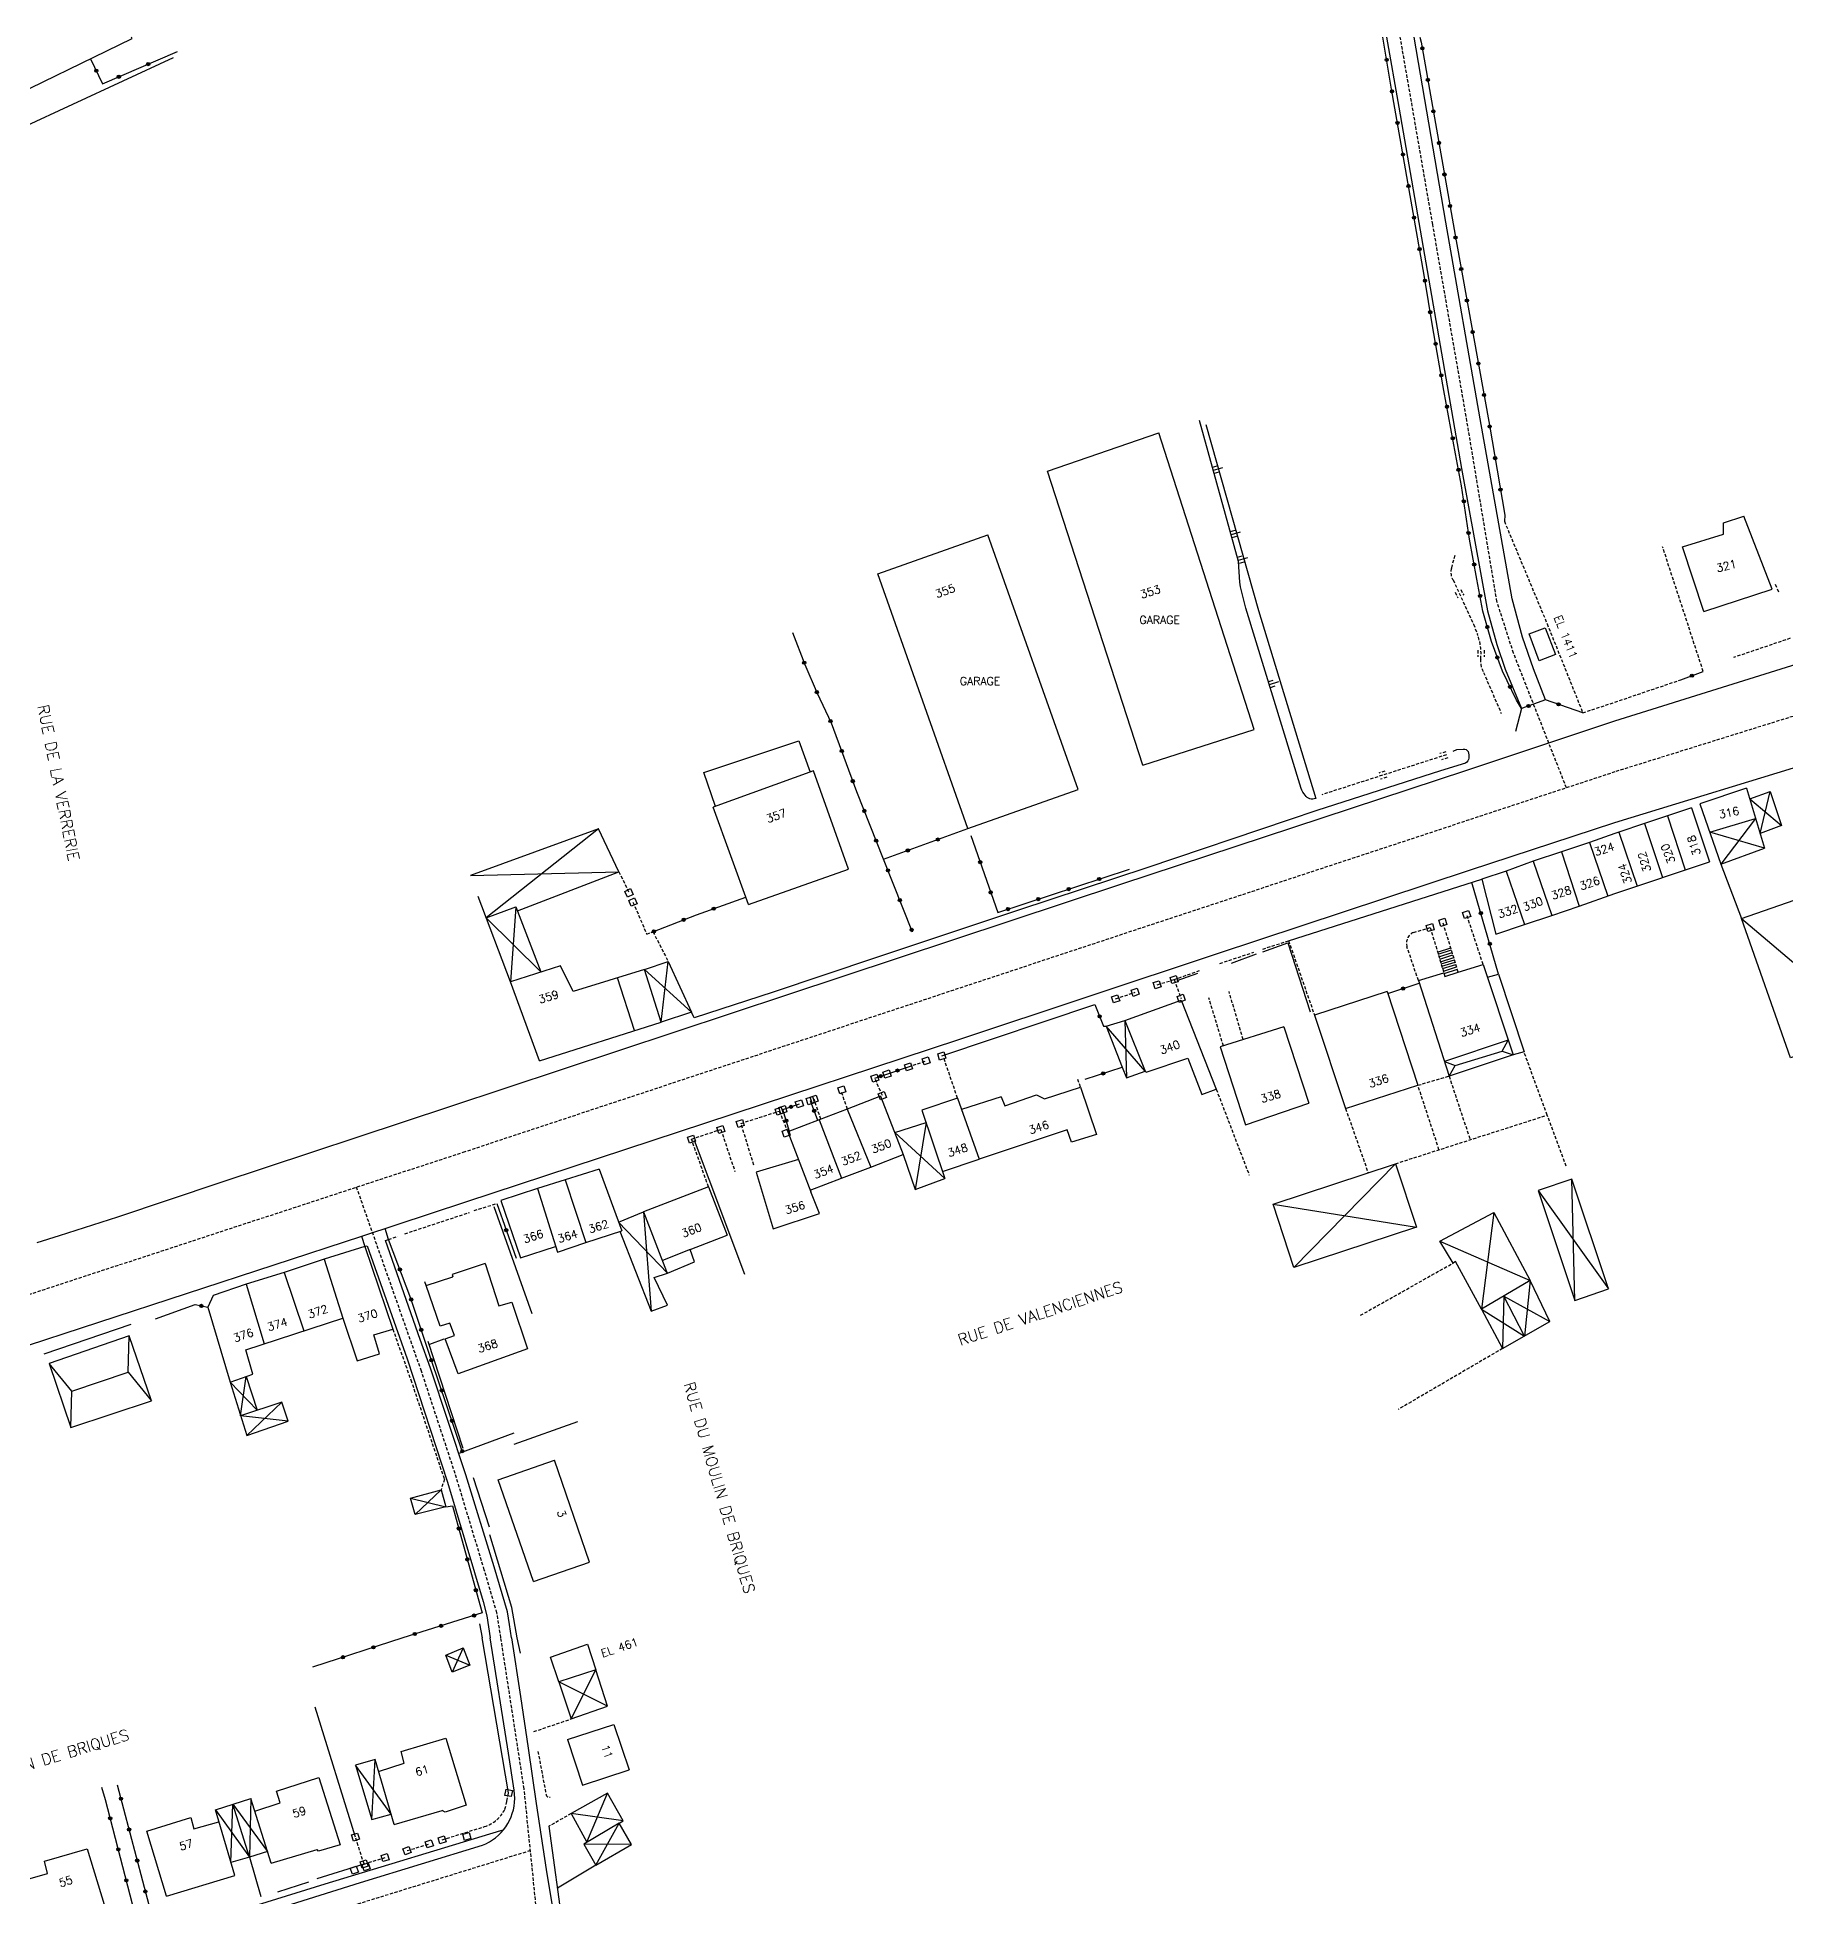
# Model space of a CAD drawing. Header units: millimetres. Extents: x 110000 to 111002, y 124000 to 125000.
# Drawn here: x 110253.6 to 110526.7, y 124709.5 to 125000 of the extents above; entities that cross this region are included whole.
import ezdxf
from ezdxf.enums import TextEntityAlignment as Align

# ---------------------------------------------------------------- set-up
doc = ezdxf.new("R2010")
doc.units = ezdxf.units.MM
doc.linetypes.add('DASHED', pattern=[0.75, 0.5, -0.25])
doc.layers.get('0').update_dxf_attribs({"linetype": 'CONTINUOUS'})
for name, color, linetype in [('W0001', 6, 'DASHED'), ('W0008', 7, 'CONTINUOUS'), ('W0100', 7, 'CONTINUOUS'), ('W0112', 1, 'DASHED'), ('W0211', 2, 'CONTINUOUS'), ('W0220', 5, 'DASHED'), ('W0310', 3, 'CONTINUOUS'), ('W0322', 7, 'CONTINUOUS'), ('W0989', 7, 'CONTINUOUS'), ('W0991', 7, 'CONTINUOUS')]:
    doc.layers.add(name, color=color, linetype=linetype)
doc.styles.get("Standard").update_dxf_attribs({"font": 'romans.shx', "width": 0.85})

# ---------------------------------------------------------------- blocks, each defined once
blk = doc.blocks.new('t322o')
at = {"color": 0, "linetype": 'Continuous'}
for radius in [0.25, 0.15]:
    blk.add_circle((0, 0), radius, dxfattribs=at)
blk = doc.blocks.new('t112o')
at = {"color": 0, "linetype": 'Continuous'}
for p, q in [((-0.5, 0.5), (0.5, 0.5)), ((-0.5, -0.5), (-0.5, 0.5)), ((0.5, 0.5), (0.5, -0.5)), ((0.5, -0.5), (-0.5, -0.5))]:
    blk.add_line(p, q, dxfattribs=at)
blk = doc.blocks.new('TP06')
at = {"layer": 'W0220', "color": 0}
for p, q in [((-0.5, 0.5), (0.5, 0.5)), ((-0.5, -0.5), (0.5, -0.5))]:
    blk.add_line(p, q, dxfattribs=at)
blk = doc.blocks.new('TP15')
at = {"color": 0}
for p, q in [((-0.29, 0.5), (-0.29, 0)), ((0, 1), (0, 0)), ((0.29, 0.5), (0.29, 0))]:
    blk.add_line(p, q, dxfattribs=at)

msp = doc.modelspace()

# ---------------------------------------------------------------- linework, layer by layer
at = {"layer": 'W0001'}
for points in [[(110492.43, 124882.75), (110484.16, 124903.78), (110481.57, 124911.85), (110476.89, 124940.04), (110471.54, 124970.76), (110466.47, 125000)], [(110862.38, 125000), (110786.82, 124976.22), (110722.7, 124955.38), (110653.3, 124933.47), (110650.23, 124931.42), (110542.47, 124897.4), (110539.27, 124897.49), (110500, 124885.25)], [(110500, 124885.25), (110425.2, 124860.58), (110320.36, 124825.89), (110240.68, 124799.79), (110150.89, 124770.95), (110085.71, 124750)], [(110325.99, 124750), (110325.37, 124753.9), (110323.4, 124760.6), (110319.06, 124774.96), (110313.58, 124791.64), (110303.45, 124820.36)], [(110372.95, 124561.01), (110366.73, 124581.87), (110358.33, 124608.11), (110355.26, 124617.73), (110347.18, 124642.84), (110343.08, 124655.56), (110339.31, 124667.69), (110334.57, 124684.76), (110333.38, 124692.56), (110332.15, 124701.61), (110329.62, 124726.42), (110325.99, 124750)]]:
    msp.add_lwpolyline(points, dxfattribs=at)
msp.add_lwpolyline([(110330.6, 124716.75), (110222.76, 124683.36, 0.413763), (110215.07, 124668.81), (110220.31, 124651.99, -0.403299), (110210.92, 124636.79), (110178.92, 124626.9)], format="xyb", dxfattribs=at)
at = {"layer": 'W0008'}
for points in [[(110464.31, 125000), (110466.27, 124989.07), (110471.13, 124960.83), (110476.06, 124932.65), (110480.12, 124910.41), (110481.57, 124905.13), (110482.87, 124901.29), (110485.41, 124895.13), (110484.49, 124891.54)], [(110489.18, 124896.51), (110487.29, 124901.36), (110485.55, 124906.28), (110483.96, 124912.3), (110478.96, 124940.4), (110473.59, 124971.11), (110468.62, 125000)], [(110500, 124893.2), (110536.94, 124904.76), (110540.47, 124903.66), (110572.97, 124913.9), (110647.57, 124937.46), (110648.35, 124937.7), (110649.31, 124940.09), (110651.11, 124940.79), (110656.67, 124942.49), (110720.29, 124962.78), (110784.42, 124983.59), (110836.63, 125000)], [(110500, 124877.32), (110532.31, 124887.25), (110586.97, 124904.76), (110649.11, 124924.25), (110660.13, 124927.55), (110663, 124928.21), (110664.98, 124928.98), (110670.05, 124930.52), (110720.51, 124946.48), (110780.01, 124965.86), (110784.64, 124967.18), (110795.88, 124970.93), (110867.72, 124993.61), (110887.78, 125000)], [(110253.56, 124811.76), (110257.07, 124812.84), (110266.16, 124815.74), (110282.14, 124821.09), (110318.03, 124832.99), (110370.8, 124850.47), (110422.82, 124867.72), (110476.87, 124885.49), (110500, 124893.2)], [(110472.75, 124885.39), (110453.43, 124879.24), (110449.13, 124877.74), (110426.89, 124870.28), (110406.84, 124863.65), (110384.52, 124856.19), (110368.54, 124850.84), (110356.18, 124846.82), (110355.76, 124847.7)], [(110110.5, 124750), (110121.33, 124753.49), (110153.23, 124763.69), (110235.77, 124790.33), (110304.27, 124812.75), (110320.49, 124818.07), (110358.02, 124830.44), (110397.5, 124843.44), (110437.9, 124856.89), (110477.26, 124869.89), (110500, 124877.32)], [(110449.03, 124858.87), (110479.19, 124868.47)], [(110394.85, 124840.87), (110418.76, 124848.89)], [(110327.63, 124750), (110327.32, 124752.06), (110327.02, 124754.05), (110324.93, 124761.06), (110320.51, 124775.44), (110315.01, 124792.11), (110313.39, 124796.58), (110307.95, 124812.03), (110308.45, 124812.2), (110307.9, 124813.94)], [(110304.21, 124812.73), (110304.76, 124811.12), (110305.1, 124811.24), (110311.35, 124793.58), (110317.66, 124774.32), (110323.2, 124755.67), (110323.81, 124753.44), (110324.34, 124750)], [(110327.63, 124750), (110329.05, 124740.81), (110330.25, 124732.75), (110331.52, 124724.1), (110333.08, 124713.8), (110334.5, 124705)], [(110333.5, 124720.56), (110335.73, 124704.25), (110337.38, 124693.26), (110338.18, 124687.84), (110339.4, 124681.94), (110339.93, 124680.03), (110342.43, 124672.49), (110343.92, 124667.12), (110345.83, 124661.07), (110347.05, 124657.24), (110348.06, 124654.43)]]:
    msp.add_lwpolyline(points, dxfattribs=at)
for points in [[(110474.73, 124888.49), (110475.3, 124888.72), (110476.3, 124888.81, -0.290711), (110477.08, 124888.42, -0.120656), (110477.17, 124887.41, -0.252218), (110476.68, 124886.63), (110472.75, 124885.39)], [(110267.09, 124700.19), (110304.07, 124711.77), (110323.11, 124717.59, 0.304788), (110328.16, 124724.9), (110328.09, 124726.2), (110327.19, 124731.96), (110324.34, 124750)], [(110326.34, 124719.94), (110325.91, 124719.85), (110298.5, 124711.51), (110257.05, 124698.63), (110220.85, 124687.44), (110218.71, 124686.73, 0.133506), (110212.11, 124681.42, 0.122917), (110209.45, 124674.89, 0.06361), (110210.49, 124668.48), (110215.54, 124651.92), (110215.74, 124650.62, -0.341239), (110209.71, 124640.85), (110192.49, 124635.87), (110191, 124635.55, -0.083353), (110180.12, 124634.77), (110177.14, 124635.16), (110152.14, 124639.49), (110142.62, 124641.17), (110142.31, 124639.86)]]:
    msp.add_lwpolyline(points, format="xyb", dxfattribs=at)
at = {"layer": 'W0100'}
for points in [[(110241.5, 125000), (110246.54, 124989.16), (110268.4, 124999.82), (110268.32, 125000)], [(110274.81, 124996.75), (110251.24, 124985.83)], [(110411.35, 124932.24), (110428.76, 124938.22)], [(110443.66, 124891.85), (110428.76, 124938.22)], [(110426.24, 124886.27), (110411.35, 124932.24)], [(110510.54, 124920.39), (110516.96, 124922.4), (110516.96, 124924.16), (110520.12, 124925.18)], [(110524.54, 124913.79), (110520.12, 124925.18)], [(110384.88, 124916.17), (110402.04, 124922.28)], [(110416.16, 124882.48), (110402.04, 124922.28)], [(110513.91, 124910.31), (110510.54, 124920.39)], [(110398.94, 124876.4), (110384.88, 124916.17)], [(110513.91, 124910.31), (110524.54, 124913.79)], [(110486.61, 124906.81), (110489.12, 124907.77), (110490.7, 124903.57), (110488.14, 124902.59), (110486.61, 124906.81)], [(110359.52, 124879.86), (110357.71, 124885.13), (110372.52, 124890.08), (110374.28, 124885.19)], [(110426.24, 124886.27), (110443.66, 124891.85)], [(110374.82, 124885.39), (110359.14, 124879.72)], [(110380.29, 124870.07), (110374.82, 124885.39)], [(110398.94, 124876.4), (110416.16, 124882.48)], [(110520.55, 124882.72), (110513.28, 124880.28)], [(110513.28, 124880.28), (110516.56, 124870.83)], [(110520.55, 124882.72), (110523.38, 124873.32)], [(110521.05, 124881.06), (110524.23, 124882.17), (110526.02, 124876.85), (110522.69, 124875.62), (110524.23, 124882.17)], [(110521.05, 124881.06), (110526.02, 124876.85)], [(110364.66, 124864.51), (110359.14, 124879.72)], [(110508.2, 124878.39), (110504.61, 124877.2)], [(110511.98, 124879.63), (110508.2, 124878.39)], [(110508.2, 124878.39), (110510.97, 124869.95)], [(110511.98, 124879.63), (110514.75, 124871.22)], [(110514.82, 124875.83), (110521.97, 124877.99)], [(110521.97, 124877.99), (110516.56, 124870.83), (110523.38, 124873.32), (110514.82, 124875.83)], [(110328.56, 124863.54), (110344.42, 124869.66), (110341.26, 124876.35), (110321.22, 124869.06), (110344.42, 124869.66)], [(110341.26, 124876.35), (110323.71, 124862.47)], [(110500, 124875.63), (110496.02, 124874.24)], [(110500.63, 124875.85), (110500, 124875.63)], [(110504.61, 124877.2), (110500.63, 124875.85)], [(110500.63, 124875.85), (110503.47, 124867.42)], [(110504.61, 124877.2), (110507.42, 124868.75)], [(110491.66, 124872.76), (110487.24, 124871.29)], [(110496.02, 124874.24), (110491.66, 124872.76)], [(110491.66, 124872.76), (110494.43, 124864.28)], [(110496.02, 124874.24), (110498.88, 124865.85)], [(110364.66, 124864.51), (110380.29, 124870.07)], [(110483.01, 124869.75), (110479.19, 124868.47)], [(110487.24, 124871.29), (110483.01, 124869.75)], [(110483.01, 124869.75), (110485.87, 124861.41)], [(110487.24, 124871.29), (110490.12, 124862.84)], [(110500, 124866.25), (110514.75, 124871.22)], [(110516.56, 124870.83), (110519.75, 124862.32)], [(110327.48, 124852.45), (110322.46, 124865.77)], [(110479.19, 124868.47), (110481.42, 124859.9)], [(110481.42, 124859.9), (110485.87, 124861.41), (110490.12, 124862.84), (110494.43, 124864.28), (110500, 124866.25)], [(110519.75, 124862.32), (110532.79, 124866.9), (110541.48, 124843.96), (110537.96, 124842.61), (110537.56, 124843.83), (110527.4, 124840.58), (110519.75, 124862.32), (110541.48, 124843.96)], [(110323.71, 124862.47), (110328.33, 124864.15), (110332.25, 124853.99), (110323.71, 124862.47)], [(110328.33, 124864.15), (110327.48, 124852.45)], [(110472.3, 124857.09), (110474.36, 124857.75)], [(110472.4, 124856.77), (110474.46, 124857.44)], [(110472.52, 124856.37), (110474.58, 124857.04)], [(110348.44, 124854.38), (110337.27, 124850.93), (110335.28, 124854.96), (110327.48, 124852.45)], [(110348.44, 124854.38), (110352.14, 124855.63), (110355.76, 124847.7), (110351.04, 124846.16), (110352.14, 124855.63)], [(110351.04, 124846.16), (110348.44, 124854.38)], [(110348.44, 124854.38), (110355.76, 124847.7)], [(110472.63, 124856), (110474.7, 124856.67)], [(110472.76, 124855.59), (110474.83, 124856.25)], [(110472.86, 124855.25), (110474.93, 124855.91)], [(110472.96, 124854.9), (110475.04, 124855.55)], [(110473.08, 124854.51), (110475.16, 124855.17)], [(110473.2, 124854.13), (110475.27, 124854.8)], [(110473.31, 124853.75), (110475.39, 124854.43)], [(110479.41, 124855.18), (110484.12, 124841.04), (110474.09, 124837.73), (110475.07, 124839.36), (110482.4, 124841.64), (110483.34, 124843.36), (110473.36, 124840.02)], [(110473.43, 124853.28), (110475.53, 124853.96), (110479.41, 124855.18)], [(110332, 124840.13), (110327.48, 124852.45)], [(110346.86, 124844.84), (110344.19, 124853.06)], [(110469.3, 124852.65), (110473.27, 124853.88)], [(110469.3, 124852.65), (110474.09, 124837.73)], [(110473.27, 124853.88), (110473.43, 124853.28)], [(110480.08, 124853.16), (110481.83, 124853.67), (110485.8, 124841.5), (110484.12, 124841.04)], [(110423.46, 124846.43), (110432.25, 124849.58)], [(110432.25, 124849.58), (110437.73, 124835.68)], [(110464.44, 124850.94), (110453.07, 124847.24)], [(110464.44, 124850.94), (110469.23, 124836.3)], [(110332, 124840.13), (110351.04, 124846.16)], [(110420.54, 124845.53), (110423.01, 124839.1), (110423.69, 124837.46), (110426.64, 124838.49), (110420.54, 124845.53), (110423.46, 124846.43), (110423.69, 124837.46)], [(110423.46, 124846.43), (110426.64, 124838.49)], [(110448.28, 124845.4), (110438.35, 124842.32)], [(110448.28, 124845.4), (110452.18, 124833.49)], [(110453.07, 124847.24), (110457.93, 124832.67)], [(110426.64, 124838.49), (110426.79, 124838.35), (110433.28, 124840.54), (110435.47, 124834.86), (110437.73, 124835.68)], [(110438.35, 124842.32), (110442.32, 124830.14)], [(110473.36, 124840.02), (110475.07, 124839.36)], [(110482.4, 124841.64), (110484.12, 124841.04)], [(110385.31, 124834.57), (110380.08, 124832.56)], [(110385.31, 124834.57), (110388.84, 124825.49)], [(110397.31, 124834.3), (110391.75, 124832.43)], [(110397.31, 124834.3), (110400.68, 124824.73)], [(110404.15, 124834.5), (110397.95, 124832.49)], [(110404.72, 124833.08), (110409.66, 124834.79), (110410.89, 124834.17), (110416.5, 124836.02), (110419.04, 124828.63), (110415.13, 124827.4), (110414.45, 124829.32), (110400.68, 124824.73)], [(110404.15, 124834.5), (110404.72, 124833.08)], [(110457.93, 124832.67), (110469.23, 124836.3)], [(110375.72, 124830.89), (110370.82, 124829.01)], [(110380.08, 124832.56), (110375.72, 124830.89)], [(110375.72, 124830.89), (110379.18, 124821.79)], [(110380.08, 124832.56), (110383.77, 124823.5)], [(110391.75, 124832.43), (110395.34, 124821.72)], [(110397.95, 124832.49), (110397.95, 124832.49)], [(110442.32, 124830.14), (110452.18, 124833.49)], [(110370.82, 124829.01), (110374.4, 124819.67)], [(110388.84, 124825.49), (110390.69, 124820.01), (110395.34, 124821.72), (110387.51, 124828.9), (110392.4, 124830.48), (110390.69, 124820.01)], [(110374.31, 124819.91), (110379.18, 124821.79), (110383.77, 124823.5), (110388.84, 124825.49)], [(110341.32, 124823.18), (110336.02, 124821.51)], [(110341.32, 124823.18), (110344.88, 124813.58)], [(110372.48, 124824.7), (110365.86, 124822.71)], [(110365.86, 124822.71), (110368.51, 124813.88)], [(110394.98, 124822.81), (110400.68, 124824.73)], [(110446.63, 124817.75), (110465.74, 124824.05), (110469.02, 124814.13), (110449.85, 124807.83), (110446.63, 124817.75), (110469.02, 124814.13)], [(110465.74, 124824.05), (110449.85, 124807.83)], [(110331.73, 124820.16), (110325.96, 124818.29)], [(110336.02, 124821.51), (110331.73, 124820.16)], [(110331.73, 124820.16), (110334.81, 124810.23)], [(110336.02, 124821.51), (110339.26, 124811.73)], [(110358.42, 124820.43), (110348.29, 124816.55)], [(110358.42, 124820.43), (110361.32, 124812.88)], [(110368.51, 124813.88), (110375.76, 124816.25), (110374.4, 124819.67)], [(110493.75, 124802.7), (110499.02, 124804.48), (110493.27, 124821.65), (110487.99, 124819.87), (110493.75, 124802.7), (110493.27, 124821.65)], [(110487.99, 124819.87), (110499.02, 124804.48)], [(110325.96, 124818.29), (110329.06, 124809.34)], [(110352, 124806.94), (110344.37, 124814.94), (110348.29, 124816.55), (110349.46, 124800.99)], [(110348.29, 124816.55), (110351.87, 124807.21)], [(110474.71, 124808.52), (110472.65, 124811.94), (110481.08, 124816.45), (110486.76, 124805.78), (110479.16, 124801.33), (110475.12, 124808.79), (110474.71, 124808.52)], [(110481.08, 124816.45), (110479.16, 124801.33)], [(110334.81, 124810.23), (110339.26, 124811.73), (110344.88, 124813.58)], [(110344.59, 124813.49), (110349.46, 124800.99), (110352, 124801.95), (110349.94, 124806.26), (110352, 124806.94), (110351.87, 124807.21)], [(110304.76, 124811.12), (110298.4, 124809.11)], [(110304.76, 124811.12), (110309.1, 124798.21)], [(110329.06, 124809.34), (110334.54, 124811.1)], [(110355.56, 124810.64), (110351.21, 124808.94)], [(110352, 124806.94), (110356.24, 124808.72), (110355.56, 124810.64), (110361.32, 124812.88)], [(110472.65, 124811.94), (110486.76, 124805.78)], [(110298.4, 124809.11), (110292.16, 124807.03)], [(110298.4, 124809.11), (110301.3, 124799.92)], [(110323.55, 124808.44), (110318.38, 124806.76)], [(110323.55, 124808.44), (110325.69, 124801.83)], [(110286.19, 124805.22), (110281.03, 124803.48)], [(110292.16, 124807.03), (110286.19, 124805.22)], [(110286.19, 124805.22), (110289.01, 124795.93)], [(110292.16, 124807.03), (110295.19, 124797.94)], [(110314.33, 124805.03), (110314.13, 124805.57)], [(110325.69, 124801.83), (110327.69, 124802.43), (110330.15, 124795.11), (110319.33, 124791.21), (110317.28, 124796.68), (110318.72, 124797.23), (110318.03, 124799.14), (110316.53, 124798.66), (110314.33, 124805.03), (110318.51, 124806.37)], [(110318.38, 124806.76), (110318.51, 124806.37)], [(110479.16, 124801.33), (110482.45, 124795.18), (110489.84, 124799.42), (110486.76, 124805.78), (110485.85, 124797.13), (110482.63, 124803.36), (110482.45, 124795.18)], [(110281.03, 124803.48), (110280.22, 124801.64)], [(110482.63, 124803.36), (110489.84, 124799.42)], [(110280.22, 124801.64), (110283.71, 124789.94), (110287.26, 124791.18), (110286.13, 124795), (110301.3, 124799.92)], [(110301.3, 124799.92), (110303.53, 124793.26), (110307.02, 124794.33), (110306.12, 124797.31), (110309.1, 124798.21)], [(110479.16, 124801.33), (110485.85, 124797.13)], [(110258.83, 124782.85), (110271.44, 124787.01), (110267.95, 124797.14), (110255.45, 124792.86), (110258.83, 124782.85), (110258.99, 124788.53), (110267.78, 124791.46), (110267.95, 124797.14)], [(110258.99, 124788.53), (110255.45, 124792.86)], [(110267.78, 124791.46), (110271.44, 124787.01)], [(110283.71, 124789.94), (110286.3, 124781.61), (110292.78, 124783.81), (110291.76, 124786.79), (110285.34, 124784.69), (110286.18, 124790.8), (110287.94, 124785.54)], [(110287.94, 124785.54), (110283.71, 124789.94)], [(110292.78, 124783.81), (110285.34, 124784.69)], [(110286.3, 124781.61), (110291.76, 124786.79)], [(110325.56, 124774.65), (110334.37, 124777.73)], [(110339.84, 124761.83), (110334.37, 124777.73)], [(110311.86, 124771.82), (110316.65, 124773.12), (110317.38, 124770.47), (110312.6, 124769.24), (110311.86, 124771.82), (110317.38, 124770.47)], [(110316.65, 124773.12), (110312.6, 124769.24)], [(110331.11, 124758.78), (110325.56, 124774.65)], [(110331.11, 124758.78), (110339.84, 124761.83)], [(110317.37, 124747.27), (110320.08, 124748.41), (110321.15, 124745.7), (110318.37, 124744.63), (110317.37, 124747.27), (110321.15, 124745.7)], [(110320.08, 124748.41), (110318.37, 124744.63)], [(110335.02, 124743.14), (110333.72, 124746.97), (110339.54, 124748.99), (110340.8, 124744.99)], [(110336.96, 124737.32), (110342.66, 124739.3), (110340.8, 124744.99), (110335.02, 124743.14), (110336.96, 124737.32), (110340.8, 124744.99)], [(110342.66, 124739.3), (110335.02, 124743.14)], [(110336.4, 124734.11), (110343.63, 124736.47)], [(110343.63, 124736.47), (110346.05, 124729.35)], [(110306.88, 124729.09), (110310.89, 124730.4), (110310.39, 124732.25), (110317.37, 124734.31), (110320.58, 124723.85), (110317.3, 124722.78), (110316.81, 124723.02)], [(110336.4, 124734.11), (110338.74, 124726.96)], [(110306.33, 124730.97), (110303.27, 124730.11), (110305.83, 124721.64), (110308.83, 124722.46), (110303.27, 124730.11)], [(110305.83, 124721.64), (110306.33, 124730.97)], [(110309.32, 124720.81), (110306.33, 124730.97)], [(110338.74, 124726.96), (110346.05, 124729.35)], [(110287.57, 124722.94), (110291.51, 124724.2), (110290.94, 124726.06), (110297.57, 124728.19), (110300.91, 124717.66), (110297.5, 124716.66), (110297.28, 124716.94)], [(110281.39, 124723.14), (110286.95, 124724.92), (110286.74, 124715.73), (110284.14, 124724.02), (110289.56, 124716.6), (110286.74, 124715.73), (110283.83, 124714.91), (110284.14, 124724.02)], [(110290.12, 124714.8), (110286.95, 124724.92)], [(110344.47, 124721.06), (110345.1, 124721.43), (110342.66, 124725.73), (110336.96, 124722.53), (110339.44, 124718.06), (110342.66, 124725.73)], [(110270.71, 124719.79), (110277.55, 124721.93), (110278.05, 124720.15), (110281.95, 124721.26)], [(110284.44, 124712.86), (110281.39, 124723.14)], [(110281.39, 124723.14), (110286.74, 124715.73)], [(110309.32, 124720.81), (110316.81, 124723.02)], [(110345.1, 124721.43), (110336.96, 124722.53)], [(110340.84, 124714.48), (110346.41, 124717.73), (110344.47, 124721.06), (110338.95, 124717.77), (110340.84, 124714.48), (110344.47, 124721.06)], [(110273.74, 124709.65), (110270.71, 124719.79)], [(110346.41, 124717.73), (110338.95, 124717.77)], [(110251.36, 124712.07), (110255.18, 124713.17), (110254.68, 124715.09), (110261.37, 124717.01), (110264.58, 124706.48), (110261.16, 124705.48), (110261.1, 124705.84)], [(110290.12, 124714.8), (110297.28, 124716.94)], [(110273.74, 124709.65), (110284.44, 124712.86)], [(110340.84, 124714.48), (110334.82, 124710.89)]]:
    msp.add_lwpolyline(points, dxfattribs=at)
at = {"layer": 'W0112'}
for points in [[(110482.73, 124924.39), (110489.4, 124908.39), (110494.98, 124894.48), (110500, 124896.14)], [(110513.79, 124900.94), (110507.45, 124920.39)], [(110525.05, 124914.55), (110525.61, 124913.18)], [(110527.38, 124906.11), (110518.54, 124903.11)], [(110500, 124896.14), (110510.31, 124899.64)], [(110344.42, 124869.66), (110346.01, 124866.35)], [(110346.62, 124864.92), (110348.77, 124859.91), (110349.74, 124860.27), (110352.14, 124855.63)], [(110479.41, 124855.18), (110476.83, 124862.98)], [(110475.53, 124853.96), (110473.13, 124861.75)], [(110438.28, 124855.32), (110443.62, 124857.1)], [(110444.99, 124857.57), (110449.03, 124858.87), (110453.07, 124847.24)], [(110431.14, 124852.8), (110435.13, 124854.22)], [(110428.5, 124852.01), (110431.14, 124852.8), (110432.25, 124849.87)], [(110422.01, 124849.8), (110425.06, 124850.82)], [(110438.84, 124842.47), (110436.57, 124849.98)], [(110441.94, 124843.43), (110439.72, 124850.94)], [(110389.66, 124839.18), (110392.42, 124840.11)], [(110397.31, 124834.3), (110395.13, 124840.69)], [(110465.74, 124824.05), (110489.43, 124831.64), (110485.8, 124841.5)], [(110385.59, 124834.68), (110384.4, 124837.4)], [(110416.5, 124836.02), (110416.09, 124837.32)], [(110469.23, 124836.3), (110474.09, 124837.73)], [(110474.09, 124837.73), (110477.39, 124827.78)], [(110375.97, 124830.98), (110374.92, 124834.12)], [(110380.12, 124832.58), (110379.18, 124835.27)], [(110437.73, 124835.68), (110442.87, 124822.27)], [(110472.52, 124826.22), (110469.23, 124836.3)], [(110365.49, 124823.84), (110363.5, 124830.34), (110369.46, 124832.26), (110370.82, 124829.01)], [(110457.93, 124832.67), (110461.45, 124822.64)], [(110492.38, 124823.64), (110489.43, 124831.64)], [(110358.42, 124820.43), (110355.76, 124827.88), (110360.35, 124829.39), (110362.54, 124822.82)], [(110310.98, 124813.1), (110321.11, 124816.45)], [(110321.8, 124816.73), (110325.36, 124817.82)], [(110308.45, 124812.2), (110309.88, 124812.69)], [(110460.26, 124800.37), (110474.71, 124808.52)], [(110309.1, 124798.21), (110311.92, 124790.28)], [(110482.45, 124795.18), (110466.15, 124785.66)], [(110311.92, 124790.28), (110317.16, 124774.75)], [(110317.16, 124774.75), (110316.65, 124773.12)], [(110331.14, 124735.34), (110336.96, 124737.32)], [(110336.96, 124722.53), (110333.5, 124720.56)], [(110304.62, 124714.67), (110303.27, 124718.87)], [(110311.33, 124716.75), (110314.81, 124717.8)], [(110304.62, 124714.67), (110307.9, 124715.66)]]:
    msp.add_lwpolyline(points, dxfattribs=at)
for points in [[(110469.3, 124852.65), (110467.52, 124857.92, -0.395263), (110468.55, 124860.17), (110471.15, 124860.93), (110473.27, 124853.88)], [(110331.78, 124732.26), (110333.04, 124725.52, 0.421426), (110333.68, 124725.1, -0.105417)], [(110316.8, 124718.44), (110323.43, 124720.5, 0.202093), (110326.63, 124723.21), (110326.92, 124724.49), (110327.2, 124725.77)]]:
    msp.add_lwpolyline(points, format="xyb", dxfattribs=at)
at = {"layer": 'W0211'}
msp.add_lwpolyline([(110436.12, 124939.51), (110444.34, 124910.47), (110453.26, 124881.08, -0.341813), (110451.62, 124881.59, -0.058364), (110450.97, 124882.65), (110442.35, 124910.81), (110441.51, 124914.15), (110441.4, 124914.9), (110441.19, 124918.11), (110435.09, 124940.12)], format="xyb", dxfattribs=at)
at = {"layer": 'W0220'}
msp.add_lwpolyline([(110474.97, 124919.03), (110474.45, 124917.04, 0.201356), (110474.71, 124915.22), (110477.91, 124908.31), (110478.52, 124906.75, -0.119824), (110479.04, 124902.86, 0.156977), (110479.47, 124900.79), (110482.24, 124894.39)], format="xyb", dxfattribs=at)
msp.add_lwpolyline([(110473.67, 124887.91), (110454.21, 124881.68)], dxfattribs=at)
at = {"layer": 'W0310'}
for points in [[(110444.99, 124857.16), (110448.89, 124858.53), (110452.38, 124847.79)], [(110440.13, 124855.39), (110444.03, 124856.82)], [(110431.64, 124852.65), (110434.85, 124853.81)], [(110364.12, 124806.74), (110358.5, 124821.59), (110356.24, 124827.67)], [(110324.88, 124817.34), (110330.84, 124800.65)], [(110272.06, 124799.84), (110278.25, 124802.03)], [(110254.66, 124794.33), (110268.23, 124798.99)], [(110320.09, 124779.58), (110314.61, 124796.27)], [(110314.88, 124795.86), (110317.14, 124796.68)], [(110328.03, 124781.97), (110319.41, 124778.76)], [(110337.96, 124783.75), (110328.03, 124780.19)], [(110324.2, 124767.26), (110321.73, 124774.99)], [(110328.53, 124750), (110327.69, 124754.74), (110324.26, 124766.1)], [(110322.67, 124752.19), (110323.07, 124750)], [(110327.2, 124725.77), (110323.07, 124750)], [(110329.04, 124747.6), (110328.53, 124750)], [(110303.27, 124718.87), (110297, 124739.15)], [(110286.74, 124715.73), (110288.52, 124709.61)], [(110291.15, 124710.32), (110296, 124711.89)], [(110297.28, 124712.39), (110304.62, 124714.67)]]:
    msp.add_lwpolyline(points, dxfattribs=at)
at = {"layer": 'W0322'}
for points in [[(110494.98, 124894.48), (110489.18, 124896.51), (110485.41, 124895.13), (110484.61, 124896.43), (110482.44, 124901), (110480.7, 124905.63), (110479.39, 124910.34), (110478.45, 124915.34), (110477.29, 124921.57), (110476.06, 124929.9), (110475.11, 124934.9), (110473.3, 124944.82), (110471.56, 124954.6), (110470.18, 124962.85), (110465.11, 124991.9), (110463.75, 125000)], [(110469.53, 125000), (110469.75, 124999.21), (110475.19, 124968.21), (110480.41, 124939.39), (110482.8, 124925.33), (110482.73, 124924.39)], [(110261.88, 124996.64), (110263.79, 124992.74), (110275.49, 124997.78)], [(110390.3, 124860.22), (110385.76, 124871.6), (110381.57, 124882.12), (110377.63, 124892.84), (110375.44, 124897.49), (110373.5, 124901.98), (110371.61, 124906.98)], [(110510.31, 124899.64), (110513.79, 124900.94)], [(110385.76, 124871.6), (110398.94, 124876.4)], [(110399.4, 124875.33), (110403.59, 124863.28), (110424.18, 124870.07)], [(110481.83, 124853.67), (110477.67, 124867.99)], [(110349.74, 124860.27), (110356.53, 124862.93), (110364.23, 124865.68)], [(110464.54, 124850.61), (110469.43, 124852.24)], [(110418.76, 124848.89), (110420.13, 124845.53), (110420.54, 124845.53)], [(110384.4, 124837.4), (110386.3, 124838.05)], [(110386.3, 124838.05), (110389.66, 124839.18)], [(110417.26, 124837.25), (110423.01, 124839.1)], [(110375.49, 124830.8), (110374.33, 124833.89)], [(110370.05, 124832.49), (110372.62, 124833.39)], [(110371.07, 124829.1), (110370.05, 124832.49)], [(110325.36, 124817.82), (110328.37, 124809.27)], [(110320.02, 124778.98), (110315.09, 124793.46), (110311.94, 124802.97), (110308.45, 124812.2)], [(110278.25, 124802.03), (110280.22, 124801.64)], [(110317.38, 124770.47), (110318.45, 124770.59), (110319.86, 124765.52), (110323.07, 124753.88), (110310.68, 124750)], [(110310.68, 124750), (110296.57, 124745.42)], [(110261.16, 124701.07), (110269.64, 124703.77), (110264.22, 124724.7), (110263.65, 124726.62)], [(110266.08, 124727.05), (110271.99, 124704.56), (110280.61, 124707.12)]]:
    msp.add_lwpolyline(points, dxfattribs=at)

# ---------------------------------------------------------------- block references
at = {"layer": 'W0112'}
for p, rotation in [((110346.01, 124866.35), 115.3645342667377), ((110346.62, 124864.92), 293.5920991565705), ((110476.83, 124862.98), 289.2658906495287), ((110471.15, 124860.93), 195.5049026024668), ((110473.13, 124861.75), 288.0591921568433), ((110425.06, 124850.82), 198.3426103896055), ((110428.5, 124852.01), 17.19318025750043), ((110431.14, 124852.8), 197.0495559853195), ((110422.01, 124849.8), 18.75041918815889), ((110432.25, 124849.87), 109.9983328421399), ((110389.66, 124839.18), 18.11344108149268), ((110392.42, 124840.11), 198.7018447057945), ((110394.85, 124840.87), 197.2680529461459), ((110384.4, 124837.4), 200.017651595506), ((110386.3, 124838.05), 18.4207135752162), ((110372.62, 124833.39), 199.558159367899), ((110374.33, 124833.89), 198.2002127092336), ((110374.92, 124834.12), 198.2853599015438), ((110379.26, 124835.57), 198.6435165519518), ((110385.59, 124834.68), 201.3709469477506), ((110363.38, 124830.32), 17.16253463077467), ((110369.46, 124832.26), 197.6346437507424), ((110370.05, 124832.49), 198.0007510616354), ((110355.76, 124827.88), 18.13938979911492), ((110360.35, 124829.39), 198.2505634699535), ((110370.56, 124828.83), 199.5970661681853), ((110327.2, 124725.77), 258.9962449237327), ((110303.27, 124718.87), 287.6563420168406), ((110314.81, 124717.8), 18.67350626185661), ((110316.8, 124718.44), 17.39981919989127), ((110320.67, 124718.97), 105.5363558811223), ((110304.62, 124714.67), 108.2597760586704), ((110304.95, 124714.23), 108.7557851022565), ((110307.9, 124715.66), 196.1560681856433), ((110311.33, 124716.75), 199.4616510526489), ((110303.1, 124713.71), 109.388994146158)]:
    msp.add_blockref('t112o', p, dxfattribs=dict(at, rotation=rotation))
at = {"layer": 'W0211', "xscale": 1.677804262912832, "yscale": 1.503171391808428, "zscale": 1.677804262912832, "rotation": 287.0152941239989}
for p in [(110437.25, 124932.31), (110440.04, 124922.27), (110441.15, 124918.25), (110446.01, 124898.86)]:
    msp.add_blockref('TP15', p, dxfattribs=at)
at = {"layer": 'W0220'}
for p, rotation in [((110475.71, 124913.07), 294.8386197456853), ((110479.08, 124903.74), 269.9768794523997), ((110473.26, 124887.77), 197.7309046816463), ((110463.73, 124884.73), 197.7309046816463)]:
    msp.add_blockref('TP06', p, dxfattribs=dict(at, rotation=rotation))
at = {"layer": 'W0322'}
for p, rotation in [((110464.34, 124996.46), 99.54098761379127), ((110469.92, 124998.26), 279.9473024843109), ((110262.8, 124994.77), 296.071196661949), ((110266.31, 124993.82), 23.28223133881485), ((110270.9, 124995.8), 23.28223133881485), ((110470.78, 124993.34), 279.9473024843109), ((110465.18, 124991.53), 99.91002275046799), ((110471.64, 124988.41), 279.9473024843109), ((110466.04, 124986.6), 99.91002275046799), ((110466.9, 124981.68), 99.91002275046799), ((110472.51, 124983.49), 279.9473024843109), ((110467.76, 124976.75), 99.91002275046799), ((110473.37, 124978.56), 279.9473024843109), ((110474.24, 124973.64), 279.9473024843109), ((110468.62, 124971.82), 99.91002275046799), ((110475.1, 124968.71), 279.9473024843109), ((110469.48, 124966.9), 99.91002275046799), ((110470.33, 124961.97), 99.47001267641234), ((110475.99, 124963.79), 280.2624775209335), ((110476.88, 124958.87), 280.2624775209335), ((110471.15, 124957.04), 99.47001267641234), ((110477.77, 124953.95), 280.2624775209335), ((110472, 124952.11), 100.0887762943891), ((110472.88, 124947.19), 100.0887762943891), ((110478.66, 124949.03), 280.2624775209335), ((110479.55, 124944.11), 280.2624775209335), ((110473.77, 124942.27), 100.3500306099492), ((110480.44, 124939.19), 279.6616291202269), ((110474.67, 124937.35), 100.3500306099492), ((110475.58, 124932.44), 100.6784203557748), ((110481.28, 124934.26), 279.6616291202269), ((110476.41, 124927.51), 98.4157773022961), ((110482.12, 124929.33), 279.6616291202269), ((110477.14, 124922.56), 98.4157773022961), ((110478.02, 124917.64), 100.5477213334032), ((110478.94, 124912.72), 100.6784219401909), ((110480.08, 124907.86), 105.4908407143407), ((110373.37, 124902.3), 110.6997640484338), ((110481.64, 124903.11), 110.5716447810704), ((110512.01, 124900.27), 20.54045517092955), ((110375.34, 124897.71), 113.3728268838875), ((110483.61, 124898.53), 115.4817664418064), ((110486.49, 124895.53), 200.0562449332964), ((110491.2, 124895.8), 160.7247424106106), ((110377.47, 124893.19), 115.3103494778033), ((110379.23, 124888.5), 110.1516440011436), ((110380.95, 124883.81), 110.1516440011436), ((110382.75, 124879.15), 111.7217432574995), ((110384.6, 124874.5), 111.7217432574995), ((110394.24, 124874.69), 20.0035040659641), ((110389.54, 124872.98), 20.0035040659641), ((110386.45, 124869.86), 111.773436985197), ((110400.86, 124871.14), 289.1748868490917), ((110419.43, 124868.51), 18.25005796450549), ((110402.5, 124866.42), 289.1748868490917), ((110414.68, 124866.94), 18.25005796450549), ((110359.23, 124863.89), 19.71381611259819), ((110388.31, 124865.22), 111.773436985197), ((110405.19, 124863.81), 18.25005796450549), ((110409.93, 124865.38), 18.25005796450549), ((110479.07, 124863.19), 106.1931825922855), ((110349.89, 124860.33), 21.33830819357987), ((110354.55, 124862.15), 21.33830819357987), ((110390.16, 124860.57), 111.773436985197), ((110480.46, 124858.39), 106.1931825922855), ((110466.92, 124851.4), 18.43672886612525), ((110419.51, 124847.07), 292.2200852817854), ((110385.32, 124837.72), 18.68710783126734), ((110387.94, 124838.6), 18.62376165043365), ((110420.06, 124838.15), 17.80507060839186), ((110370.58, 124830.75), 106.7404244020529), ((110371.3, 124832.93), 19.3592939878458), ((110374.93, 124832.31), 110.4976687398696), ((110326.83, 124813.66), 289.4069315204257), ((110310.22, 124807.52), 110.7145791504925), ((110279.21, 124801.84), 348.6991987306733), ((110311.98, 124802.85), 108.3253534859318), ((110313.55, 124798.1), 108.3253534859318), ((110315.13, 124793.35), 108.7988425653008), ((110316.74, 124788.62), 108.7988425653008), ((110318.35, 124783.89), 108.7988425653008), ((110319.96, 124779.15), 108.7988425653008), ((110319.43, 124767.06), 285.5363522632759), ((110320.76, 124762.24), 285.4076971732289), ((110322.09, 124757.42), 285.4076971732289), ((110321.81, 124753.47), 197.8587791802856), ((110312.53, 124750.58), 197.8587791802856), ((110316.65, 124751.87), 197.8587791802856), ((110301.32, 124746.96), 197.9973153621169), ((110306.08, 124748.51), 197.9973153621169), ((110266.65, 124724.87), 284.7284427484218), ((110264.97, 124721.8), 104.5053677284138), ((110267.92, 124720.04), 284.7284427484218), ((110266.23, 124716.96), 104.5053677284138), ((110269.19, 124715.2), 284.7284427484218), ((110267.48, 124712.12), 104.5053677284138), ((110270.46, 124710.37), 284.7284427484218)]:
    msp.add_blockref('t322o', p, dxfattribs=dict(at, rotation=rotation))

# ---------------------------------------------------------------- texts
at = {"layer": 'W0989'}
for s, rotation, p in [('RUE DE LA VERRERIE', 281.3579, (110256.9, 124883.55)), ('RUE DE VALENCIENNES', 18.3034, (110410.24, 124800.66)), ('RUE DU MOULIN DE BRIQUES', 286.1817, (110360.05, 124773.42)), ('RESIDENCE DU MOULIN DE BRIQUES', 16.7718, (110247.58, 124728.75))]:
    msp.add_text(s, height=1.75, rotation=rotation, dxfattribs=at).set_placement(p, align=Align.MIDDLE)
at = {"layer": 'W0991'}
for s, rotation, p in [('321', 14.0251, (110517.4, 124917.42)), ('355', 19.434, (110395.39, 124913.51)), ('353', 17.7626, (110427.43, 124913.38)), ('EL 1411', 291.4716, (110492.33, 124906.33)), ('357', 19.5914, (110369, 124878.39)), ('316', 11.5253, (110517.81, 124878.89)), ('318', 108.1944, (110512.33, 124873.76)), ('324', 17.6707, (110498.33, 124873.17)), ('322', 106.5123, (110504.61, 124871.18)), ('320', 112.1151, (110508.3, 124872.47)), ('326', 18.6846, (110496.05, 124867.86)), ('324', 109.4098, (110501.57, 124869.34)), ('328', 18.4207, (110491.62, 124866.37)), ('332', 18.4207, (110483.27, 124863.46)), ('330', 20.7099, (110487.17, 124864.62)), ('359', 17.5698, (110333.44, 124850.11)), ('334', 17.228, (110477.38, 124844.92)), ('340', 19.7218, (110430.47, 124842.25)), ('336', 18.0058, (110463.07, 124836.98)), ('338', 17.228, (110446.22, 124834.59)), ('346', 18.0465, (110410, 124829.73)), ('352', 21.0216, (110380.69, 124824.87)), ('350', 21.0216, (110385.41, 124826.79)), ('348', 18.6274, (110397.33, 124826.17)), ('354', 20.969, (110376.38, 124822.82)), ('356', 16.7063, (110371.92, 124817.21)), ('366', 18.0203, (110331.04, 124812.69)), ('364', 17.3405, (110336.41, 124812.72)), ('362', 17.5466, (110341.23, 124814.24)), ('360', 20.9962, (110355.76, 124813.65)), ('372', 18.4207, (110297.39, 124800.96)), ('374', 16.8631, (110291.07, 124798.95)), ('370', 17.5339, (110305.16, 124800.29)), ('376', 18.6435, (110285.76, 124797.26)), ('368', 17.9734, (110323.92, 124795.59)), ('3', 289.2608, (110335.49, 124769.38)), ('EL 461', 18.7535, (110344.53, 124748.47)), ('11', 288.1271, (110342.57, 124732.22)), ('61', 16.4044, (110313.67, 124729.26)), ('59', 16.6371, (110294.5, 124722.78)), ('57', 16.6862, (110276.83, 124717.66)), ('55', 17.127, (110258.03, 124711.96))]:
    msp.add_text(s, height=1.25, rotation=rotation, dxfattribs=at).set_placement(p, align=Align.MIDDLE)
for p in [(110428.9, 124908.99), (110400.84, 124899.43)]:
    msp.add_text('GARAGE', height=1.25, dxfattribs=at).set_placement(p, align=Align.MIDDLE)

doc.saveas('drawing.dxf')
